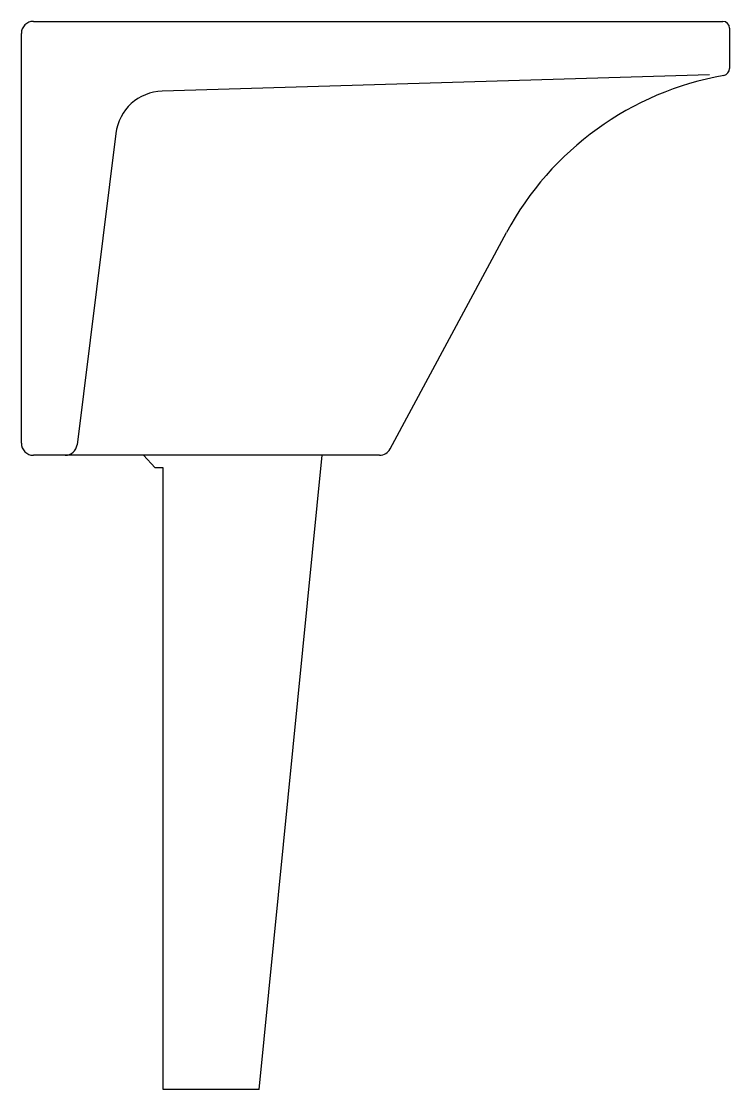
# Model space of a CAD drawing. Header units: millimetres. Extents: x -3042.159 to -3041.571, y 2885.974 to 2886.86.
import ezdxf

# ---------------------------------------------------------------- set-up
doc = ezdxf.new("R2010")
doc.units = ezdxf.units.MM
doc.header["$LTSCALE"] = 10
doc.layers.add('Serviço_Tanques', color=2, linetype='Continuous')

msp = doc.modelspace()

# ---------------------------------------------------------------- linework, layer by layer
at = {"layer": 'Serviço_Tanques'}
for p, q in [((-3042.1485, 2886.85978), (-3041.57645, 2886.85978)), ((-3042.1585, 2886.50981), (-3042.1585, 2886.84978)), ((-3041.57067, 2886.854), (-3041.57067, 2886.8208)), ((-3041.5874, 2886.81552), (-3042.04157, 2886.80191)), ((-3042.08008, 2886.76687), (-3042.11225, 2886.50857)), ((-3041.85239, 2886.50507), (-3041.75588, 2886.68455)), ((-3042.05726, 2886.49981), (-3042.1485, 2886.49981)), ((-3042.04732, 2886.4894), (-3042.05726, 2886.49981)), ((-3042.0409, 2886.49981), (-3042.05726, 2886.49981)), ((-3041.8612, 2886.49981), (-3042.0409, 2886.49981)), ((-3041.96127, 2885.97358), (-3041.9088, 2886.49981)), ((-3042.0409, 2886.4894), (-3042.04732, 2886.4894)), ((-3042.0409, 2885.97358), (-3042.0409, 2886.4894)), ((-3041.96127, 2885.97358), (-3042.0409, 2885.97358))]:
    msp.add_line(p, q, dxfattribs=at)
for centre, radius, start, end in [((-3042.1485, 2886.84978), 0.01, 90, 180), ((-3041.57645, 2886.854), 0.00578, 0, 90), ((-3041.53129, 2886.56377), 0.255, 100.01233, 151.73038), ((-3041.57667, 2886.8208), 0.006, 280.01233, 0), ((-3042.04038, 2886.76192), 0.04, 91.6957, 172.89987), ((-3042.1485, 2886.50981), 0.01, 180, 270), ((-3042.12217, 2886.50981), 0.01, 270, 352.89987), ((-3041.8612, 2886.50981), 0.01, 270, 331.73038)]:
    msp.add_arc(centre, radius, start, end, dxfattribs=at)

doc.saveas('drawing.dxf')
